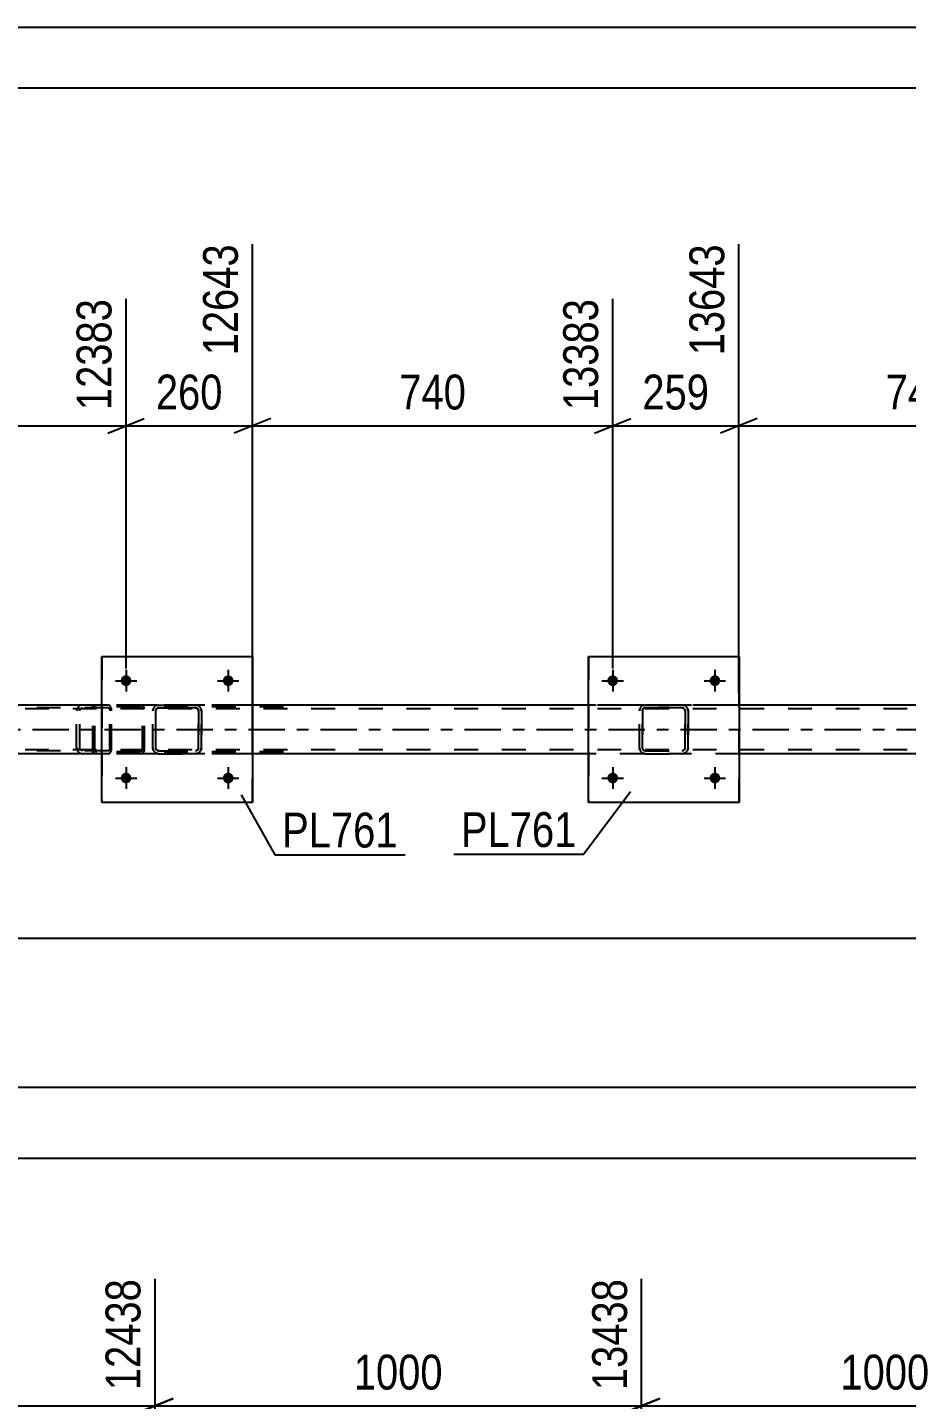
# Model space of a CAD drawing. Header units: millimetres. Extents: x 0 to 841, y 0 to 594.
# Drawn here: x 541.2 to 613.5, y 481.2 to 594 of the extents above; entities that cross this region are included whole.
import ezdxf

# ---------------------------------------------------------------- set-up
doc = ezdxf.new("R2010")
doc.units = ezdxf.units.MM
doc.linetypes.add('DXK_LINE_DOT2', pattern=[3.9198, 1.9599, -1.9599])
doc.linetypes.add('DXK_LINE_DOT3', pattern=[5.9187, 2.979, -0.9799, 0.9799, -0.9799])
doc.styles.add('Arial Narrow', font='ARIALN.TTF', dxfattribs={"height": 0.2})

# ---------------------------------------------------------------- blocks, each defined once
blk = doc.blocks.new('Unknown-318889209-1133')
at = {"color": 5, "linetype": 'Continuous'}
for p, q in [((841, 594), (0, 594)), ((836, 589), (5, 589))]:
    blk.add_line(p, q, dxfattribs=at)
blk = doc.blocks.new('Part-318889209-4980 - 4978')
at = {"color": 7, "linetype": 'DXK_LINE_DOT2'}
for p, q in [((546.61, 538.11), (546.58, 537.99)), ((546.58, 534.63), (546.58, 537.99)), ((546.75, 537.99), (546.76, 538.05)), ((546.75, 534.63), (546.75, 537.99)), ((546.76, 538.05), (546.8, 538.1)), ((546.92, 538.31), (546.79, 538.28)), ((546.8, 538.1), (546.86, 538.14)), ((546.86, 538.14), (546.92, 538.15)), ((562.25, 538.31), (546.92, 538.31)), ((562.25, 538.15), (546.92, 538.15)), ((550.63, 538.28), (550.5, 538.31)), ((550.5, 538.15), (550.56, 538.14)), ((550.56, 538.14), (550.62, 538.1)), ((550.62, 538.1), (550.65, 538.05)), ((550.65, 538.05), (550.67, 537.99)), ((550.67, 534.63), (550.67, 537.99)), ((550.84, 537.99), (550.81, 538.11)), ((550.84, 534.63), (550.84, 537.99)), ((546.58, 534.63), (546.61, 534.51)), ((546.76, 534.57), (546.75, 534.63)), ((546.8, 534.52), (546.76, 534.57)), ((550.65, 534.57), (550.62, 534.52)), ((550.67, 534.63), (550.65, 534.57)), ((550.81, 534.51), (550.84, 534.63)), ((546.79, 534.33), (546.92, 534.31)), ((546.8, 534.52), (546.83, 534.5)), ((546.83, 534.5), (546.86, 534.48)), ((546.86, 534.48), (546.92, 534.47)), ((562.25, 534.47), (546.92, 534.47)), ((562.25, 534.31), (546.92, 534.31)), ((550.56, 534.48), (550.5, 534.47)), ((550.5, 534.31), (550.63, 534.33)), ((550.62, 534.52), (550.56, 534.48))]:
    blk.add_line(p, q, dxfattribs=at)
for centre, start, end in [((546.91, 537.97), 110.7583, 155.68), ((550.51, 537.97), 24.32, 69.2417), ((546.91, 534.64), 204.32, 249.2417), ((550.51, 534.64), 290.7583, 335.68)]:
    blk.add_arc(centre, 0.331, start, end, dxfattribs=at)
blk = doc.blocks.new('Bolt-318889209-5147 - 4978')
at = {"linetype": 'Continuous'}
for points in [[(548.88, 540.31), (548.89, 540.4), (548.92, 540.49), (548.96, 540.57), (549.02, 540.64), (549.1, 540.69), (549.18, 540.73), (549.27, 540.75), (549.36, 540.75), (549.45, 540.73), (549.54, 540.69), (549.61, 540.64), (549.67, 540.57), (549.72, 540.49), (549.75, 540.4), (549.76, 540.31), (549.75, 540.22), (549.72, 540.13), (549.67, 540.05), (549.61, 539.98), (549.54, 539.93), (549.45, 539.89), (549.36, 539.87), (549.27, 539.87), (549.18, 539.89), (549.1, 539.93), (549.02, 539.98), (548.96, 540.05), (548.92, 540.13), (548.89, 540.22)], [(557.28, 540.31), (557.29, 540.4), (557.32, 540.49), (557.36, 540.57), (557.42, 540.64), (557.5, 540.69), (557.58, 540.73), (557.67, 540.75), (557.76, 540.75), (557.85, 540.73), (557.94, 540.69), (558.01, 540.64), (558.07, 540.57), (558.12, 540.49), (558.15, 540.4), (558.16, 540.31), (558.15, 540.22), (558.12, 540.13), (558.07, 540.05), (558.01, 539.98), (557.94, 539.93), (557.85, 539.89), (557.76, 539.87), (557.67, 539.87), (557.58, 539.89), (557.5, 539.93), (557.42, 539.98), (557.36, 540.05), (557.32, 540.13), (557.29, 540.22)]]:
    blk.add_hatch(color=1, dxfattribs=at).paths.add_polyline_path(points)
at = {"color": 1, "linetype": 'Continuous'}
for p, q in [((548.44, 540.31), (550.2, 540.31)), ((549.32, 541.19), (549.32, 539.43)), ((556.84, 540.31), (558.6, 540.31)), ((557.72, 541.19), (557.72, 539.43))]:
    blk.add_line(p, q, dxfattribs=at)
blk = doc.blocks.new('Bolt-318889209-5148 - 4978')
at = {"linetype": 'Continuous'}
for points in [[(548.88, 532.31), (548.89, 532.4), (548.92, 532.49), (548.96, 532.57), (549.02, 532.64), (549.1, 532.69), (549.18, 532.73), (549.27, 532.75), (549.36, 532.75), (549.45, 532.73), (549.54, 532.69), (549.61, 532.64), (549.67, 532.57), (549.72, 532.49), (549.75, 532.4), (549.76, 532.31), (549.75, 532.22), (549.72, 532.13), (549.67, 532.05), (549.61, 531.98), (549.54, 531.93), (549.45, 531.89), (549.36, 531.87), (549.27, 531.87), (549.18, 531.89), (549.1, 531.93), (549.02, 531.98), (548.96, 532.05), (548.92, 532.13), (548.89, 532.22)], [(557.28, 532.31), (557.29, 532.4), (557.32, 532.49), (557.36, 532.57), (557.42, 532.64), (557.5, 532.69), (557.58, 532.73), (557.67, 532.75), (557.76, 532.75), (557.85, 532.73), (557.94, 532.69), (558.01, 532.64), (558.07, 532.57), (558.12, 532.49), (558.15, 532.4), (558.16, 532.31), (558.15, 532.22), (558.12, 532.13), (558.07, 532.05), (558.01, 531.98), (557.94, 531.93), (557.85, 531.89), (557.76, 531.87), (557.67, 531.87), (557.58, 531.89), (557.5, 531.93), (557.42, 531.98), (557.36, 532.05), (557.32, 532.13), (557.29, 532.22)]]:
    blk.add_hatch(color=1, dxfattribs=at).paths.add_polyline_path(points)
at = {"color": 1, "linetype": 'Continuous'}
for p, q in [((548.44, 532.31), (550.2, 532.31)), ((549.32, 533.19), (549.32, 531.43)), ((556.84, 532.31), (558.6, 532.31)), ((557.72, 533.19), (557.72, 531.43))]:
    blk.add_line(p, q, dxfattribs=at)
blk = doc.blocks.new('Part-318889209-5009 - 4978')
at = {"color": 7, "linetype": 'DXK_LINE_DOT2'}
for p, q in [((547.86, 538.31), (535.7, 538.31)), ((547.86, 538.07), (535.7, 538.07)), ((545.3, 538.01), (545.28, 537.91)), ((545.53, 537.92), (545.59, 538)), ((545.77, 538.31), (545.57, 538.27)), ((545.59, 538), (545.67, 538.05)), ((545.67, 538.05), (545.77, 538.07)), ((546.58, 538.07), (546.58, 538.31)), ((547.96, 538.27), (547.86, 538.31)), ((547.86, 538.07), (547.91, 538.05)), ((547.91, 538.05), (547.95, 538)), ((547.95, 538), (547.98, 537.92)), ((548.05, 538.17), (547.96, 538.27)), ((548.11, 538.01), (548.05, 538.17)), ((548.13, 537.83), (548.11, 538.01)), ((545.28, 537.91), (545.26, 537.83)), ((545.26, 534.79), (545.26, 537.83)), ((545.51, 537.83), (545.53, 537.92)), ((545.51, 534.79), (545.51, 537.83)), ((547.98, 537.92), (547.99, 537.83)), ((547.99, 534.79), (547.99, 537.83)), ((548.13, 534.79), (548.13, 537.83)), ((545.26, 534.79), (545.28, 534.7)), ((545.28, 534.7), (545.3, 534.6)), ((545.53, 534.7), (545.51, 534.79)), ((545.59, 534.62), (545.53, 534.7)), ((545.67, 534.57), (545.59, 534.62)), ((545.77, 534.55), (545.67, 534.57)), ((547.91, 534.57), (547.86, 534.55)), ((547.95, 534.62), (547.91, 534.57)), ((547.98, 534.7), (547.95, 534.62)), ((547.99, 534.79), (547.98, 534.7)), ((548.05, 534.45), (548.11, 534.6)), ((548.11, 534.6), (548.13, 534.79)), ((547.86, 534.55), (535.7, 534.55)), ((547.86, 534.31), (535.7, 534.31)), ((545.57, 534.34), (545.77, 534.31)), ((546.58, 534.31), (546.58, 534.55)), ((547.86, 534.31), (547.96, 534.34)), ((547.96, 534.34), (548.05, 534.45))]:
    blk.add_line(p, q, dxfattribs=at)
for centre, start, end in [((545.75, 537.81), 111.1941, 156.1506), ((545.75, 534.8), 203.8494, 248.8059)]:
    blk.add_arc(centre, 0.492, start, end, dxfattribs=at)
blk = doc.blocks.new('Part-318889209-5025 - 4978')
at = {"color": 7, "linetype": 'DXK_LINE_DOT2'}
for p, q in [((774.25, 537.99), (97.73, 537.99)), ((774.25, 538.31), (107.33, 538.31)), ((559.72, 538.31), (547.32, 538.31)), ((599.72, 538.31), (587.32, 538.31)), ((774.25, 534.63), (97.73, 534.63)), ((559.72, 534.31), (547.32, 534.31)), ((599.72, 534.31), (587.32, 534.31))]:
    blk.add_line(p, q, dxfattribs=at)
at = {"color": 2, "linetype": 'Continuous'}
for p, q in [((547.32, 538.31), (519.72, 538.31)), ((587.32, 538.31), (559.72, 538.31)), ((627.32, 538.31), (599.72, 538.31)), ((547.32, 534.31), (519.72, 534.31)), ((587.32, 534.31), (559.72, 534.31)), ((627.32, 534.31), (599.72, 534.31))]:
    blk.add_line(p, q, dxfattribs=at)
at = {"color": 7, "linetype": 'DXK_LINE_DOT3'}
blk.add_line((97.73, 536.31), (774.25, 536.31), dxfattribs=at)
blk = doc.blocks.new('Part-318889209-5217 - 4978')
at = {"color": 7, "linetype": 'DXK_LINE_DOT2'}
for p, q in [((591.52, 537.83), (591.55, 538.01)), ((591.56, 538.01), (591.52, 537.83)), ((591.78, 537.92), (591.83, 538)), ((591.83, 538), (591.78, 537.92)), ((591.81, 538.27), (592, 538.31)), ((592, 538.31), (591.82, 538.27)), ((591.83, 538), (591.91, 538.05)), ((591.91, 538.05), (591.83, 538)), ((591.91, 538.05), (592, 538.07)), ((592, 538.07), (591.91, 538.05)), ((592, 538.31), (595.04, 538.31)), ((592, 538.31), (592, 538.31)), ((592, 538.31), (595.04, 538.31)), ((592, 538.07), (595.04, 538.07)), ((592, 538.07), (592, 538.07)), ((595.04, 538.07), (592, 538.07)), ((595.04, 538.31), (595.04, 538.31)), ((595.04, 538.31), (595.22, 538.27)), ((595.23, 538.27), (595.04, 538.31)), ((595.04, 538.07), (595.04, 538.07)), ((595.04, 538.07), (595.13, 538.05)), ((595.13, 538.05), (595.04, 538.07)), ((595.13, 538.05), (595.13, 538.05)), ((595.13, 538.05), (595.21, 538)), ((595.21, 538), (595.13, 538.05)), ((595.21, 538), (595.26, 537.92)), ((595.26, 537.92), (595.21, 538)), ((595.48, 538.01), (595.52, 537.83)), ((595.52, 537.83), (595.49, 538.01)), ((591.52, 534.79), (591.52, 537.83)), ((591.52, 537.83), (591.52, 537.83)), ((591.52, 534.79), (591.52, 537.83)), ((591.76, 537.83), (591.78, 537.92)), ((591.78, 537.92), (591.76, 537.83)), ((591.76, 534.79), (591.76, 537.83)), ((591.76, 537.83), (591.76, 537.83)), ((591.76, 537.83), (591.76, 534.79)), ((595.26, 537.92), (595.28, 537.83)), ((595.28, 537.83), (595.26, 537.92)), ((595.28, 534.79), (595.28, 537.83)), ((595.28, 537.83), (595.28, 537.83)), ((595.28, 537.83), (595.28, 534.79)), ((595.52, 534.79), (595.52, 537.83)), ((595.52, 537.83), (595.52, 537.83)), ((595.52, 537.83), (595.52, 534.79)), ((591.52, 534.79), (591.52, 534.79)), ((591.55, 534.6), (591.52, 534.79)), ((591.52, 534.79), (591.56, 534.6)), ((591.76, 534.79), (591.76, 534.79)), ((591.78, 534.7), (591.76, 534.79)), ((591.76, 534.79), (591.78, 534.7)), ((591.83, 534.62), (591.78, 534.7)), ((591.78, 534.7), (591.83, 534.62)), ((591.91, 534.57), (591.83, 534.62)), ((591.83, 534.62), (591.91, 534.57)), ((592, 534.55), (591.91, 534.57)), ((591.91, 534.57), (592, 534.55)), ((595.13, 534.57), (595.04, 534.55)), ((595.04, 534.55), (595.13, 534.57)), ((595.21, 534.62), (595.13, 534.57)), ((595.13, 534.57), (595.21, 534.62)), ((595.26, 534.7), (595.21, 534.62)), ((595.21, 534.62), (595.26, 534.7)), ((595.28, 534.79), (595.26, 534.7)), ((595.26, 534.7), (595.28, 534.79)), ((595.28, 534.79), (595.28, 534.79)), ((595.52, 534.79), (595.48, 534.6)), ((595.49, 534.6), (595.52, 534.79)), ((595.52, 534.79), (595.52, 534.79)), ((591.81, 534.34), (591.82, 534.34)), ((592, 534.31), (591.81, 534.34)), ((591.82, 534.34), (592, 534.31)), ((592, 534.55), (595.04, 534.55)), ((592, 534.55), (592, 534.55)), ((592, 534.55), (595.04, 534.55)), ((592, 534.31), (595.04, 534.31)), ((592, 534.31), (592, 534.31)), ((592, 534.31), (595.04, 534.31)), ((595.04, 534.55), (595.04, 534.55)), ((595.22, 534.34), (595.04, 534.31)), ((595.04, 534.31), (595.23, 534.34)), ((595.04, 534.31), (595.04, 534.31))]:
    blk.add_line(p, q, dxfattribs=at)
at = {"color": 7, "linetype": 'DXK_LINE_DOT3'}
blk.add_line((593.53, 536.31), (593.51, 536.31), dxfattribs=at)
at = {"color": 7, "linetype": 'DXK_LINE_DOT2'}
for centre, start, end in [((592, 537.83), 112.5, 157.5), ((592, 537.83), 112.5, 157.5), ((595.04, 537.83), 22.5, 67.5), ((595.04, 537.83), 22.5, 67.5), ((592, 534.79), 202.5, 247.5), ((592, 534.79), 202.5, 247.5), ((595.04, 534.79), 292.5, 337.5), ((595.04, 534.79), 292.5, 337.5)]:
    blk.add_arc(centre, 0.48, start, end, dxfattribs=at)
blk = doc.blocks.new('Bolt-318889209-5143 - 4978')
at = {"linetype": 'Continuous'}
for points in [[(588.88, 540.31), (588.89, 540.4), (588.92, 540.49), (588.97, 540.57), (589.03, 540.64), (589.1, 540.69), (589.19, 540.73), (589.28, 540.75), (589.37, 540.75), (589.46, 540.73), (589.54, 540.69), (589.62, 540.64), (589.68, 540.57), (589.72, 540.49), (589.75, 540.4), (589.76, 540.31), (589.75, 540.22), (589.72, 540.13), (589.68, 540.05), (589.62, 539.98), (589.54, 539.93), (589.46, 539.89), (589.37, 539.87), (589.28, 539.87), (589.19, 539.89), (589.1, 539.93), (589.03, 539.98), (588.97, 540.05), (588.92, 540.13), (588.89, 540.22)], [(597.28, 540.31), (597.29, 540.4), (597.32, 540.49), (597.37, 540.57), (597.43, 540.64), (597.5, 540.69), (597.59, 540.73), (597.68, 540.75), (597.77, 540.75), (597.86, 540.73), (597.94, 540.69), (598.02, 540.64), (598.08, 540.57), (598.12, 540.49), (598.15, 540.4), (598.16, 540.31), (598.15, 540.22), (598.12, 540.13), (598.08, 540.05), (598.02, 539.98), (597.94, 539.93), (597.86, 539.89), (597.77, 539.87), (597.68, 539.87), (597.59, 539.89), (597.5, 539.93), (597.43, 539.98), (597.37, 540.05), (597.32, 540.13), (597.29, 540.22)]]:
    blk.add_hatch(color=1, dxfattribs=at).paths.add_polyline_path(points)
at = {"color": 1, "linetype": 'Continuous'}
for p, q in [((588.44, 540.31), (590.2, 540.31)), ((589.32, 541.19), (589.32, 539.43)), ((596.84, 540.31), (598.6, 540.31)), ((597.72, 541.19), (597.72, 539.43))]:
    blk.add_line(p, q, dxfattribs=at)
blk = doc.blocks.new('Bolt-318889209-5144 - 4978')
at = {"linetype": 'Continuous'}
for points in [[(588.88, 532.31), (588.89, 532.4), (588.92, 532.49), (588.97, 532.57), (589.03, 532.64), (589.1, 532.69), (589.19, 532.73), (589.28, 532.75), (589.37, 532.75), (589.46, 532.73), (589.54, 532.69), (589.62, 532.64), (589.68, 532.57), (589.72, 532.49), (589.75, 532.4), (589.76, 532.31), (589.75, 532.22), (589.72, 532.13), (589.68, 532.05), (589.62, 531.98), (589.54, 531.93), (589.46, 531.89), (589.37, 531.87), (589.28, 531.87), (589.19, 531.89), (589.1, 531.93), (589.03, 531.98), (588.97, 532.05), (588.92, 532.13), (588.89, 532.22)], [(597.28, 532.31), (597.29, 532.4), (597.32, 532.49), (597.37, 532.57), (597.43, 532.64), (597.5, 532.69), (597.59, 532.73), (597.68, 532.75), (597.77, 532.75), (597.86, 532.73), (597.94, 532.69), (598.02, 532.64), (598.08, 532.57), (598.12, 532.49), (598.15, 532.4), (598.16, 532.31), (598.15, 532.22), (598.12, 532.13), (598.08, 532.05), (598.02, 531.98), (597.94, 531.93), (597.86, 531.89), (597.77, 531.87), (597.68, 531.87), (597.59, 531.89), (597.5, 531.93), (597.43, 531.98), (597.37, 532.05), (597.32, 532.13), (597.29, 532.22)]]:
    blk.add_hatch(color=1, dxfattribs=at).paths.add_polyline_path(points)
at = {"color": 1, "linetype": 'Continuous'}
for p, q in [((588.44, 532.31), (590.2, 532.31)), ((589.32, 533.19), (589.32, 531.43)), ((596.84, 532.31), (598.6, 532.31)), ((597.72, 533.19), (597.72, 531.43))]:
    blk.add_line(p, q, dxfattribs=at)
blk = doc.blocks.new('Part-318889209-5216 - 4978')
at = {"color": 2, "linetype": 'Continuous'}
for p, q in [((587.32, 530.31), (587.32, 542.31)), ((587.32, 542.31), (587.32, 542.31)), ((587.32, 542.31), (599.72, 542.31)), ((599.72, 542.31), (599.72, 530.31)), ((587.32, 530.31), (587.32, 530.31)), ((599.72, 530.31), (587.32, 530.31))]:
    blk.add_line(p, q, dxfattribs=at)
at = {"color": 7, "linetype": 'DXK_LINE_DOT2'}
for p, q in [((587.32, 542.31), (587.32, 530.31)), ((587.32, 542.31), (587.32, 542.31)), ((599.72, 530.31), (599.72, 542.31)), ((587.32, 530.31), (587.32, 530.31))]:
    blk.add_line(p, q, dxfattribs=at)
blk = doc.blocks.new('Part-318889209-5228 - 4978')
at = {"color": 2, "linetype": 'Continuous'}
for p, q in [((547.32, 530.31), (547.32, 542.31)), ((547.32, 542.31), (547.32, 542.31)), ((547.32, 542.31), (559.72, 542.31)), ((559.72, 542.31), (559.72, 530.31)), ((547.32, 530.31), (547.32, 530.31)), ((559.72, 530.31), (547.32, 530.31))]:
    blk.add_line(p, q, dxfattribs=at)
at = {"color": 7, "linetype": 'DXK_LINE_DOT2'}
for p, q in [((547.32, 542.31), (547.32, 530.31)), ((547.32, 542.31), (547.32, 542.31)), ((559.72, 530.31), (559.72, 542.31)), ((547.32, 530.31), (547.32, 530.31))]:
    blk.add_line(p, q, dxfattribs=at)
blk = doc.blocks.new('Part-318889209-5229 - 4978')
at = {"color": 7, "linetype": 'DXK_LINE_DOT2'}
for p, q in [((551.51, 537.83), (551.55, 538.01)), ((551.55, 538.01), (551.52, 537.83)), ((551.82, 538), (551.77, 537.92)), ((551.78, 537.92), (551.83, 538)), ((551.81, 538.27), (551.99, 538.31)), ((552, 538.31), (551.81, 538.27)), ((551.9, 538.05), (551.82, 538)), ((551.83, 538), (551.91, 538.05)), ((551.99, 538.07), (551.9, 538.05)), ((551.91, 538.05), (552, 538.07)), ((552, 538.31), (551.99, 538.31)), ((551.99, 538.31), (555.03, 538.31)), ((551.99, 538.07), (552, 538.07)), ((555.03, 538.07), (551.99, 538.07)), ((552, 538.31), (555.04, 538.31)), ((552, 538.07), (555.04, 538.07)), ((555.03, 538.31), (555.04, 538.31)), ((555.03, 538.31), (555.22, 538.27)), ((555.04, 538.07), (555.03, 538.07)), ((555.12, 538.05), (555.03, 538.07)), ((555.22, 538.27), (555.04, 538.31)), ((555.04, 538.07), (555.13, 538.05)), ((555.12, 538.05), (555.13, 538.05)), ((555.2, 538), (555.12, 538.05)), ((555.13, 538.05), (555.21, 538)), ((555.25, 537.92), (555.2, 538)), ((555.21, 538), (555.26, 537.92)), ((555.48, 538.01), (555.51, 537.83)), ((555.52, 537.83), (555.48, 538.01)), ((551.51, 537.83), (551.52, 537.83)), ((551.51, 534.79), (551.51, 537.83)), ((551.52, 534.79), (551.52, 537.83)), ((551.77, 537.92), (551.75, 537.83)), ((551.76, 537.83), (551.75, 537.83)), ((551.75, 537.83), (551.75, 534.79)), ((551.76, 537.83), (551.78, 537.92)), ((551.76, 534.79), (551.76, 537.83)), ((555.27, 537.83), (555.25, 537.92)), ((555.26, 537.92), (555.28, 537.83)), ((555.28, 537.83), (555.27, 537.83)), ((555.27, 537.83), (555.27, 534.79)), ((555.28, 534.79), (555.28, 537.83)), ((555.52, 537.83), (555.51, 537.83)), ((555.51, 537.83), (555.51, 534.79)), ((555.52, 534.79), (555.52, 537.83)), ((551.52, 534.79), (551.51, 534.79)), ((551.55, 534.6), (551.51, 534.79)), ((551.52, 534.79), (551.55, 534.6)), ((551.75, 534.79), (551.76, 534.79)), ((551.75, 534.79), (551.77, 534.7)), ((551.78, 534.7), (551.76, 534.79)), ((551.77, 534.7), (551.82, 534.62)), ((551.83, 534.62), (551.78, 534.7)), ((551.82, 534.62), (551.9, 534.57)), ((551.91, 534.57), (551.83, 534.62)), ((551.9, 534.57), (551.99, 534.55)), ((552, 534.55), (551.91, 534.57)), ((555.03, 534.55), (555.12, 534.57)), ((555.13, 534.57), (555.04, 534.55)), ((555.12, 534.57), (555.2, 534.62)), ((555.21, 534.62), (555.13, 534.57)), ((555.2, 534.62), (555.25, 534.7)), ((555.26, 534.7), (555.21, 534.62)), ((555.25, 534.7), (555.27, 534.79)), ((555.28, 534.79), (555.26, 534.7)), ((555.27, 534.79), (555.28, 534.79)), ((555.51, 534.79), (555.48, 534.6)), ((555.48, 534.6), (555.52, 534.79)), ((555.51, 534.79), (555.52, 534.79)), ((551.81, 534.34), (551.81, 534.34)), ((551.99, 534.31), (551.81, 534.34)), ((551.81, 534.34), (552, 534.31)), ((552, 534.55), (551.99, 534.55)), ((551.99, 534.55), (555.03, 534.55)), ((552, 534.31), (551.99, 534.31)), ((551.99, 534.31), (555.03, 534.31)), ((552, 534.55), (555.04, 534.55)), ((552, 534.31), (555.04, 534.31)), ((555.03, 534.55), (555.04, 534.55)), ((555.22, 534.34), (555.03, 534.31)), ((555.03, 534.31), (555.04, 534.31)), ((555.04, 534.31), (555.22, 534.34))]:
    blk.add_line(p, q, dxfattribs=at)
at = {"color": 7, "linetype": 'DXK_LINE_DOT3'}
blk.add_line((553.52, 536.31), (553.51, 536.31), dxfattribs=at)
at = {"color": 7, "linetype": 'DXK_LINE_DOT2'}
for centre, start, end in [((551.99, 537.83), 112.5, 157.5), ((552, 537.83), 112.5, 157.5), ((555.03, 537.83), 22.5, 67.5), ((555.04, 537.83), 22.5, 67.5), ((551.99, 534.79), 202.5, 247.5), ((552, 534.79), 202.5, 247.5), ((555.03, 534.79), 292.5, 337.5), ((555.04, 534.79), 292.5, 337.5)]:
    blk.add_arc(centre, 0.48, start, end, dxfattribs=at)
blk = doc.blocks.new('StraightDimension-318889209-5960 - 4978')
at = {"color": 7, "linetype": 'Continuous'}
blk.add_line((62.29, 506.89), (774.25, 506.89), dxfattribs=at)
blk = doc.blocks.new('StraightDimension-318889209-17971 - 4978')
at = {"color": 7, "linetype": 'Continuous'}
for p, q in [((519.67, 535.31), (519.67, 576.19)), ((549.32, 541.31), (549.32, 571.69)), ((521.17, 561.85), (518.17, 560.65)), ((547.82, 560.65), (550.82, 561.85)), ((519.67, 561.25), (549.32, 561.25))]:
    blk.add_line(p, q, dxfattribs=at)
at = {"color": 0}
blk.add_wipeout([(537.84, 562), (537.84, 566.2), (531.15, 566.2), (531.15, 562)], dxfattribs=at)
at = {"color": 3, "style": 'Arial Narrow'}
blk.add_text('741', height=2.863, dxfattribs=at).set_placement((531.75, 562.6))
at = {"color": 0, "linetype": 'Continuous'}
blk.add_wipeout([(548.72, 572.29), (544.52, 572.29), (544.52, 561.95), (548.72, 561.95)], dxfattribs=at)
at = {"color": 3, "linetype": 'Continuous', "style": 'Arial Narrow'}
blk.add_text('12383', height=2.863, rotation=90.0002, dxfattribs=at).set_placement((548.12, 562.55))
blk = doc.blocks.new('StraightDimension-318889209-5981 - 4978')
at = {"color": 7, "linetype": 'Continuous'}
blk.add_line((61.65, 501.06), (774.89, 501.06), dxfattribs=at)
blk = doc.blocks.new('StraightDimension-318889209-6029 - 4978')
at = {"color": 7, "linetype": 'Continuous'}
blk.add_line((62.29, 519.14), (719.12, 519.14), dxfattribs=at)
blk = doc.blocks.new('StraightDimension-318889209-17967 - 4978')
at = {"color": 7, "linetype": 'Continuous'}
for p, q in [((599.69, 539.31), (599.69, 576.19)), ((629.32, 541.31), (629.32, 571.69)), ((601.19, 561.85), (598.19, 560.65)), ((627.82, 560.65), (630.82, 561.85)), ((599.69, 561.25), (629.32, 561.25))]:
    blk.add_line(p, q, dxfattribs=at)
at = {"color": 0}
blk.add_wipeout([(617.85, 562), (617.85, 566.2), (611.16, 566.2), (611.16, 562)], dxfattribs=at)
at = {"color": 3, "style": 'Arial Narrow'}
blk.add_text('741', height=2.863, dxfattribs=at).set_placement((611.76, 562.6))
at = {"color": 0, "linetype": 'Continuous'}
blk.add_wipeout([(628.72, 572.29), (624.52, 572.29), (624.52, 561.95), (628.72, 561.95)], dxfattribs=at)
at = {"color": 3, "linetype": 'Continuous', "style": 'Arial Narrow'}
blk.add_text('14383', height=2.863, rotation=90.0002, dxfattribs=at).set_placement((628.12, 562.55))
blk = doc.blocks.new('StraightDimension-318889209-17968 - 4978')
at = {"color": 7, "linetype": 'Continuous'}
for p, q in [((599.69, 539.31), (599.69, 576.19)), ((589.32, 541.31), (589.32, 571.69)), ((587.82, 560.65), (590.82, 561.85)), ((601.19, 561.85), (598.19, 560.65)), ((589.32, 561.25), (599.69, 561.25))]:
    blk.add_line(p, q, dxfattribs=at)
at = {"color": 0}
blk.add_wipeout([(597.85, 562), (597.85, 566.2), (591.16, 566.2), (591.16, 562)], dxfattribs=at)
at = {"color": 3, "style": 'Arial Narrow'}
blk.add_text('259', height=2.863, dxfattribs=at).set_placement((591.76, 562.6))
at = {"color": 0, "linetype": 'Continuous'}
blk.add_wipeout([(599.09, 576.79), (594.89, 576.79), (594.89, 566.45), (599.09, 566.45)], dxfattribs=at)
at = {"color": 3, "linetype": 'Continuous', "style": 'Arial Narrow'}
blk.add_text('13643', height=2.863, rotation=90.0002, dxfattribs=at).set_placement((598.49, 567.05))
blk = doc.blocks.new('StraightDimension-318889209-17969 - 4978')
at = {"color": 7, "linetype": 'Continuous'}
for p, q in [((559.71, 535.31), (559.71, 576.19)), ((589.32, 541.31), (589.32, 571.69)), ((561.21, 561.85), (558.21, 560.65)), ((587.82, 560.65), (590.82, 561.85)), ((559.71, 561.25), (589.32, 561.25))]:
    blk.add_line(p, q, dxfattribs=at)
at = {"color": 0}
blk.add_wipeout([(577.86, 562), (577.86, 566.2), (571.18, 566.2), (571.18, 562)], dxfattribs=at)
at = {"color": 3, "style": 'Arial Narrow'}
blk.add_text('740', height=2.863, dxfattribs=at).set_placement((571.78, 562.6))
at = {"color": 0, "linetype": 'Continuous'}
blk.add_wipeout([(588.72, 572.29), (584.52, 572.29), (584.52, 561.95), (588.72, 561.95)], dxfattribs=at)
at = {"color": 3, "linetype": 'Continuous', "style": 'Arial Narrow'}
blk.add_text('13383', height=2.863, rotation=90.0002, dxfattribs=at).set_placement((588.12, 562.55))
blk = doc.blocks.new('StraightDimension-318889209-17970 - 4978')
at = {"color": 7, "linetype": 'Continuous'}
for p, q in [((559.71, 535.31), (559.71, 576.19)), ((549.32, 541.31), (549.32, 571.69)), ((547.82, 560.65), (550.82, 561.85)), ((561.21, 561.85), (558.21, 560.65)), ((549.32, 561.25), (559.71, 561.25))]:
    blk.add_line(p, q, dxfattribs=at)
at = {"color": 0}
blk.add_wipeout([(557.86, 562), (557.86, 566.2), (551.17, 566.2), (551.17, 562)], dxfattribs=at)
at = {"color": 3, "style": 'Arial Narrow'}
blk.add_text('260', height=2.863, dxfattribs=at).set_placement((551.77, 562.6))
at = {"color": 0, "linetype": 'Continuous'}
blk.add_wipeout([(559.11, 576.79), (554.91, 576.79), (554.91, 566.45), (559.11, 566.45)], dxfattribs=at)
at = {"color": 3, "linetype": 'Continuous', "style": 'Arial Narrow'}
blk.add_text('12643', height=2.863, rotation=90.0002, dxfattribs=at).set_placement((558.51, 567.05))
blk = doc.blocks.new('StraightDimension-318889209-19231 - 3132')
at = {"color": 7, "linetype": 'Continuous'}
for p, q in [((591.7, 443.45), (591.7, 491.14)), ((631.7, 443.45), (631.7, 491.14)), ((593.2, 481.3), (590.2, 480.1)), ((591.7, 480.7), (631.7, 480.7)), ((630.2, 480.1), (633.2, 481.3))]:
    blk.add_line(p, q, dxfattribs=at)
at = {"color": 0}
blk.add_wipeout([(615.96, 481.45), (615.96, 485.65), (607.44, 485.65), (607.44, 481.45)], dxfattribs=at)
at = {"color": 3, "style": 'Arial Narrow'}
blk.add_text('1000', height=2.863, dxfattribs=at).set_placement((608.04, 482.05))
at = {"color": 0, "linetype": 'Continuous'}
blk.add_wipeout([(631.1, 491.74), (626.9, 491.74), (626.9, 481.4), (631.1, 481.4)], dxfattribs=at)
at = {"color": 3, "linetype": 'Continuous', "style": 'Arial Narrow'}
blk.add_text('14438', height=2.863, rotation=90.0002, dxfattribs=at).set_placement((630.5, 482))
blk = doc.blocks.new('StraightDimension-318889209-19232 - 3132')
at = {"color": 7, "linetype": 'Continuous'}
for p, q in [((551.7, 443.45), (551.7, 491.14)), ((591.7, 443.45), (591.7, 491.14)), ((553.2, 481.3), (550.2, 480.1)), ((551.7, 480.7), (591.7, 480.7)), ((590.2, 480.1), (593.2, 481.3))]:
    blk.add_line(p, q, dxfattribs=at)
at = {"color": 0}
blk.add_wipeout([(575.95, 481.45), (575.95, 485.65), (567.44, 485.65), (567.44, 481.45)], dxfattribs=at)
at = {"color": 3, "style": 'Arial Narrow'}
blk.add_text('1000', height=2.863, dxfattribs=at).set_placement((568.04, 482.05))
at = {"color": 0, "linetype": 'Continuous'}
blk.add_wipeout([(591.1, 491.74), (586.9, 491.74), (586.9, 481.4), (591.1, 481.4)], dxfattribs=at)
at = {"color": 3, "linetype": 'Continuous', "style": 'Arial Narrow'}
blk.add_text('13438', height=2.863, rotation=90.0002, dxfattribs=at).set_placement((590.5, 482))
blk = doc.blocks.new('StraightDimension-318889209-19233 - 3132')
at = {"color": 7, "linetype": 'Continuous'}
for p, q in [((511.7, 443.45), (511.7, 491.14)), ((551.7, 443.45), (551.7, 491.14)), ((513.2, 481.3), (510.2, 480.1)), ((511.7, 480.7), (551.7, 480.7)), ((550.2, 480.1), (553.2, 481.3))]:
    blk.add_line(p, q, dxfattribs=at)
at = {"color": 0}
blk.add_wipeout([(535.95, 481.45), (535.95, 485.65), (527.44, 485.65), (527.44, 481.45)], dxfattribs=at)
at = {"color": 3, "style": 'Arial Narrow'}
blk.add_text('1000', height=2.863, dxfattribs=at).set_placement((528.04, 482.05))
at = {"color": 0, "linetype": 'Continuous'}
blk.add_wipeout([(551.1, 491.74), (546.9, 491.74), (546.9, 481.4), (551.1, 481.4)], dxfattribs=at)
at = {"color": 3, "linetype": 'Continuous', "style": 'Arial Narrow'}
blk.add_text('12438', height=2.863, rotation=90.0002, dxfattribs=at).set_placement((550.5, 482))
blk = doc.blocks.new('Mark-318889209-5212 - 4978')
at = {"color": 30, "linetype": 'Continuous'}
for p in [(590.78, 531.18), (576.25, 526.04)]:
    blk.add_line(p, (586.95, 526.04), dxfattribs=at)
at = {"color": 0}
blk.add_wipeout([(586.35, 526.64), (586.35, 529.64), (576.85, 529.64), (576.85, 526.64)], dxfattribs=at)
blk.add_wipeout([(586.35, 526.64), (586.35, 529.64), (576.85, 529.64), (576.85, 526.64)], dxfattribs=at)
at = {"color": 3, "style": 'Arial Narrow'}
blk.add_text('PL761', height=2.863, dxfattribs=at).set_placement((576.85, 526.64))
blk = doc.blocks.new('Mark-318889209-5224 - 4978')
at = {"color": 30, "linetype": 'Continuous'}
for p, q in [((558.77, 530.92), (561.55, 526)), ((561.55, 526), (572.25, 526))]:
    blk.add_line(p, q, dxfattribs=at)
at = {"color": 0}
blk.add_wipeout([(571.65, 526.6), (571.65, 529.6), (562.15, 529.6), (562.15, 526.6)], dxfattribs=at)
blk.add_wipeout([(571.65, 526.6), (571.65, 529.6), (562.15, 529.6), (562.15, 526.6)], dxfattribs=at)
at = {"color": 3, "style": 'Arial Narrow'}
blk.add_text('PL761', height=2.863, dxfattribs=at).set_placement((562.15, 526.6))

msp = doc.modelspace()

# ---------------------------------------------------------------- block references
for name in ['Unknown-318889209-1133', 'Part-318889209-5228 - 4978', 'Part-318889209-5216 - 4978', 'Part-318889209-5025 - 4978', 'Bolt-318889209-5147 - 4978', 'Bolt-318889209-5143 - 4978', 'Part-318889209-5009 - 4978', 'Part-318889209-4980 - 4978', 'Part-318889209-5229 - 4978', 'Part-318889209-5217 - 4978', 'Bolt-318889209-5148 - 4978', 'Bolt-318889209-5144 - 4978']:
    msp.add_blockref(name, (0, 0))

# ---------------------------------------------------------------- next in the draw order: block references
for name in ['StraightDimension-318889209-17971 - 4978', 'StraightDimension-318889209-17967 - 4978', 'StraightDimension-318889209-5960 - 4978', 'StraightDimension-318889209-19231 - 3132']:
    msp.add_blockref(name, (0, 0))

# ---------------------------------------------------------------- next in the draw order: block references
for name in ['StraightDimension-318889209-17968 - 4978', 'StraightDimension-318889209-5981 - 4978', 'StraightDimension-318889209-19232 - 3132']:
    msp.add_blockref(name, (0, 0))

# ---------------------------------------------------------------- next in the draw order: block references
for name in ['StraightDimension-318889209-17969 - 4978', 'StraightDimension-318889209-6029 - 4978', 'StraightDimension-318889209-19233 - 3132']:
    msp.add_blockref(name, (0, 0))

# ---------------------------------------------------------------- next in the draw order: block references
for name in ['StraightDimension-318889209-17970 - 4978', 'Mark-318889209-5212 - 4978', 'Mark-318889209-5224 - 4978']:
    msp.add_blockref(name, (0, 0))

doc.saveas('drawing.dxf')
